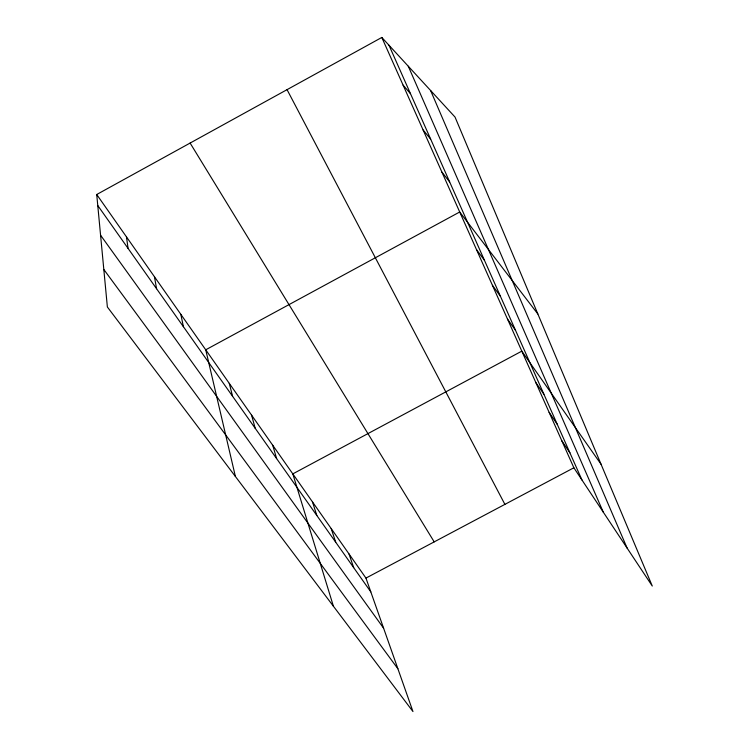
<?xml version="1.0" encoding="UTF-8"?>
<svg xmlns="http://www.w3.org/2000/svg" width="749" height="749" viewBox="0 0 749 749"><rect width="100%" height="100%" fill="white"/><g stroke="black" fill="none" stroke-linecap="round" stroke-linejoin="round"><path stroke-width="1.12" d="M96.724 194.506L365.952 578.088L412.961 711.55L107.369 306.987L96.724 194.506L381.812 37.45L455.027 117.059L652.276 586.036L573.865 467.779L381.812 37.45M365.952 578.088L573.865 467.779M403.093 85.124L410.471 93.662M423.091 129.942L430.656 139.117M441.938 172.158L449.643 181.895M537.857 314L459.708 211.995L205.732 349.802L235.392 476.458M476.514 249.642L484.425 260.259M103.821 269.481L397.888 668.754M492.421 285.285L500.398 296.248M100.581 235.223L383.6 628.196M507.494 319.065L515.527 330.337M97.773 205.535L370.811 591.879M601.091 464.324L521.81 351.141L292.812 473.883L333.408 606.231M535.816 382.524L543.914 394.274M549.129 412.353L557.237 424.28M561.797 440.74L569.905 452.817M190.115 143.059L434.195 541.873M287.045 89.655L504.892 504.367M388.984 45.24L581.964 479.987M408.28 66.221L603.282 512.147M430.581 90.47L627.11 548.081M348.987 553.914L353.697 567.667M331.18 528.551L335.73 542.239M312.483 501.905L316.836 515.509M272.73 445.262L276.624 458.613M251.58 415.133L255.203 428.306M229.278 383.357L232.593 396.315M180.827 314.327L183.402 326.714M154.453 276.746L156.578 288.758M126.469 236.881L128.088 248.443"/></g></svg>
